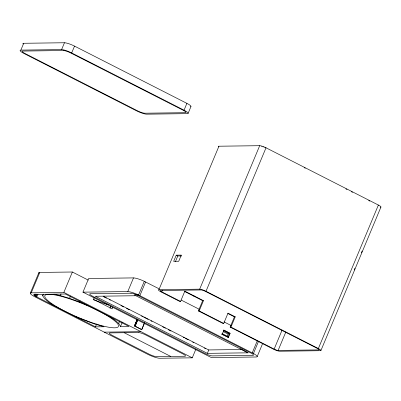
<?xml version="1.0" encoding="UTF-8"?>
<svg xmlns="http://www.w3.org/2000/svg" width="401" height="401" viewBox="0 0 401 401"><rect width="100%" height="100%" fill="white"/><g stroke="black" fill="none" stroke-linecap="round" stroke-linejoin="round"><path stroke-width="0.6" d="M134.551 325.933L137.332 319.196L134.551 325.933L141.774 329.617L144.591 322.875M20.852 50.115L61.604 49.584A8.095 1.464 22.7 0 1 71.674 52.942L184.039 110.19A8.095 1.464 22.7 0 1 187.327 113.638L146.576 114.165A8.095 1.464 22.7 0 1 136.505 110.806L24.14 53.559A8.095 1.464 22.7 0 1 20.852 50.115L23.709 43.283L64.461 42.752A8.095 1.464 22.7 0 1 74.531 46.11L186.896 103.358A8.095 1.464 22.7 0 1 190.57 106.766M61.604 49.584L64.461 42.752M71.674 52.942L74.531 46.11M30.296 293.156L38.827 272.765M195.818 349.331L192.264 357.827L159.663 358.248A9.729 1.754 22.7 0 1 147.563 354.213L35.193 296.966A9.729 1.754 22.7 0 1 31.243 292.825L39.774 272.434L72.375 272.008L88.245 280.098M75.308 316.579L93.754 323.742L103.999 326.75L95.483 326.86L36.15 296.62L34.025 295.166L34.501 294.023M34.291 295.412L34.767 294.274M34.646 295.687L35.363 293.978M35.077 295.983L35.794 294.274M35.584 296.294L36.536 294.018M36.15 296.62L37.103 294.339M36.772 296.946L37.965 294.098M54.456 305.953L48.952 302.384L44.556 298.68L42.686 295.818L43.398 294.108M53.884 294.154L60.345 295.587L61.062 293.878M31.243 292.825L63.844 292.399L72.375 272.008M60.345 295.587L69.533 298.354L70.486 296.078M82.957 292.154L127.784 291.567A9.729 1.754 22.7 0 1 137.668 294.55L254.189 353.913A9.729 1.754 22.7 0 1 256.199 356.995L211.372 357.577L82.957 292.154L88.671 278.484L133.498 277.903A9.729 1.754 22.7 0 1 143.383 280.885L158.951 288.74M69.533 298.354L79.543 301.988L80.02 300.85M94.19 297.632L93.478 299.336L112.11 308.835L112.826 307.126M184.039 110.19L186.896 103.358M95.483 326.86L96.676 324.013M188.114 113.358L190.976 106.526M109.984 308.294L110.937 306.018M127.784 291.567L133.498 277.903M34.025 295.166L33.769 294.61L34.351 294.404L65.373 294.003L129.007 326.424L120.49 326.534L118.731 323.417L119.683 321.141M120.49 326.534L122.16 322.549M144.3 281.307L138.581 294.971L134.165 295.031M139.884 295.607L145.598 281.938M137.277 319.196L134.455 325.938L141.683 329.617L144.5 322.875M137.663 320.073L135.077 326.254L137.698 320.073M203.467 300.67L202.68 300.68L198.395 310.925L199.182 310.915L203.467 300.67L184.831 291.171L180.545 301.422L179.758 301.432L160.981 291.868A5.083 0.917 22.7 0 1 158.916 289.702L218.941 146.215L259.693 145.688A5.083 0.917 22.7 0 1 266.018 147.794L378.384 205.041A5.083 0.917 22.7 0 1 380.449 207.207M176.245 255.176L173.673 261.327L178.721 261.262L181.292 255.111L176.245 255.176L177.798 255.968L181.723 255.918M180.545 301.422L161.773 291.858L162.495 290.129M175.458 261.557L177.798 255.968M158.916 289.702L199.668 289.171L259.693 145.688M230.149 327.106L230.941 327.096L235.227 316.845L234.44 316.855L230.149 327.106L273.352 349.116A5.083 0.917 22.7 0 0 279.672 351.226L320.424 350.695A5.083 0.917 22.7 0 0 318.359 348.529L205.994 291.281L266.018 147.794M207.347 353.356L247.943 352.83L135.884 295.738L95.288 296.264L207.347 353.356L208.776 349.938L242.5 349.502M198.395 310.925L222.926 323.427L223.718 323.417L228.004 313.166L235.227 316.845M223.908 330.123L222.194 334.223L221.828 334.228L228.41 337.391L230.124 333.291L223.908 330.123L223.542 330.128L229.753 333.296L228.039 337.396M227.061 336.73L228.49 333.311L230.124 333.291M252.249 352.85L257.252 340.895M253.442 353.487L258.445 341.532M257.151 356.664L262.63 343.567M161.773 291.858A3.203 0.576 22.7 0 1 160.47 290.494L201.222 289.963A3.203 0.576 22.7 0 1 205.207 291.291L317.572 348.539A3.203 0.576 22.7 0 1 318.87 349.903L278.119 350.434A3.203 0.576 22.7 0 1 274.139 349.106L282.093 330.088M278.119 350.434L285.833 331.993M318.359 348.529L378.384 205.041M354.173 270.018L354.895 268.289M361.406 252.73L362.128 251.001M320.92 350.519L380.945 207.036M42.686 295.818L43.343 294.289M193.362 295.933L194.149 295.918M104.24 332.143L140.916 331.667M221.678 334.008L228.41 337.391M79.543 301.988L87.974 305.517M304.169 167.643L305.281 168.209M345.888 188.901L347 189.467M351.451 191.733L352.559 192.3M368.694 200.52L369.807 201.086M184.59 291.462L202.68 300.68M227.773 313.462L234.44 316.855M181.202 300.078L199.558 309.432M224.034 321.898L231.267 325.582M199.182 310.915L223.718 323.417M230.941 327.096L274.139 349.106M223.317 330.675L228.49 333.311M223.252 331.612L228.259 334.163M222.114 333.547L228.324 336.71M103.162 296.174L208.851 350.018M103.684 296.745L106.465 298.164M109.247 299.582L110.36 300.148M120.927 305.532L123.709 306.95M126.49 308.364L129.272 309.783M141.508 316.018L142.621 316.584M143.733 317.151L148.185 319.417M150.966 320.835L152.079 321.401M162.651 326.785L165.428 328.203M168.209 329.622L170.991 331.041M183.232 337.271L184.345 337.837M185.457 338.409L188.234 339.822M192.686 342.093L193.798 342.66M204.37 348.043L205.482 348.609M63.844 292.399L192.264 357.827M124.18 332.72L170.716 356.429M240.485 348.7L241.582 349.301M242.68 349.903L248.174 352.905M108.831 316.143L114.33 319.712L118.731 323.417M38.952 273.312A9.729 1.754 22.7 0 1 39.774 272.434M108.681 304.84A39.889 7.203 22.7 0 1 93.283 299.667M199.668 289.171A5.083 0.917 22.7 0 1 205.994 291.281M218.665 146.861A5.083 0.917 22.7 0 1 218.941 146.215M378.233 205.402A3.203 0.576 22.7 0 1 378.504 205.568M261.683 146.52A3.203 0.576 22.7 0 1 261.958 146.576M262.966 146.861A3.203 0.576 22.7 0 1 263.342 146.992M264.871 147.628A3.203 0.576 22.7 0 1 265.226 147.804M23.022 44.01A8.095 1.464 22.7 0 1 23.709 43.283M63.463 50.531L22.717 51.062A5.84 1.053 22.7 0 0 25.083 53.549L137.453 110.796A5.84 1.053 22.7 0 0 144.711 113.217L185.462 112.686A5.84 1.053 22.7 0 0 183.092 110.2L70.726 52.957A5.84 1.053 22.7 0 0 63.463 50.531M130.992 293.206L90.24 293.732A5.84 1.053 22.7 0 0 92.611 296.219L204.976 353.466A5.84 1.053 22.7 0 0 212.239 355.887L252.991 355.356A5.84 1.053 22.7 0 0 250.62 352.875L136.921 294.991A5.84 1.053 22.7 0 0 130.992 293.206M138.445 332.534L109.919 332.905A5.84 1.053 22.7 0 0 112.29 335.391L149.192 354.193A5.84 1.053 22.7 0 0 156.45 356.614L184.976 356.243A5.84 1.053 22.7 0 0 182.605 353.757L145.703 334.955A5.84 1.053 22.7 0 0 138.445 332.534M56.987 306.92A39.889 7.203 22.7 0 0 117.754 327.186A39.889 7.203 22.7 0 0 70.19 299.041A39.889 7.203 22.7 0 0 56.987 306.92"/></g></svg>
